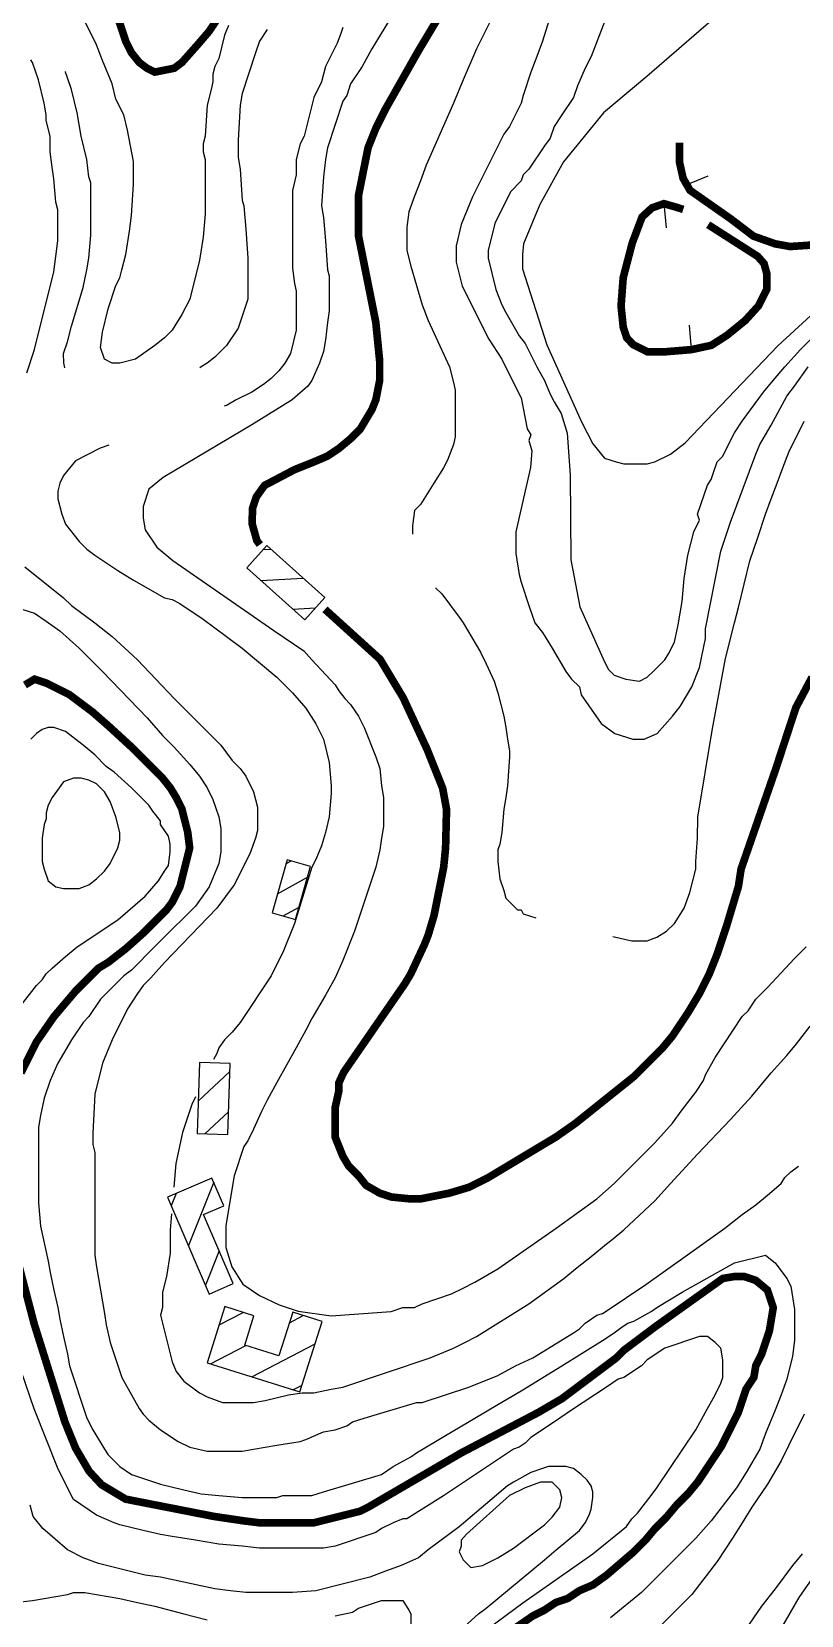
# Model space of a CAD drawing. Extents: x 35515948 to 35520624, y 3302916 to 3308279.
# Drawn here: x 35518504 to 35518757, y 3303180 to 3303699 of the extents above; entities that cross this region are included whole.
import ezdxf

# ---------------------------------------------------------------- set-up
doc = ezdxf.new("R2010")
doc.units = 0
doc.header["$LTSCALE"] = 10000
doc.header["$MEASUREMENT"] = 0
doc.layers.get('0').update_dxf_attribs({"linetype": 'CONTINUOUS'})
for name, color, linetype in [('2113', 7, 'CONTINUOUS'), ('8130', 34, 'CONTINUOUS'), ('HY_DX_DGXZ', 3, 'CONTINUOUS')]:
    doc.layers.add(name, color=color, linetype=linetype)

# ---------------------------------------------------------------- blocks, each defined once
blk = doc.blocks.new('1002')
blk.add_lwpolyline([(0, 0), (0.8, 0)])

msp = doc.modelspace()

# ---------------------------------------------------------------- linework, layer by layer
at = {"layer": '2113', "linetype": 'Continuous', "ltscale": 0.005}
for p, q in [((35518580.27, 3303529.36), (35518582.79, 3303529.49)), ((35518579.52, 3303519.3), (35518593.32, 3303520.05)), ((35518590.05, 3303509.86), (35518597.42, 3303510.26)), ((35518587.72, 3303426.47), (35518589.45, 3303427.44)), ((35518584.94, 3303416.65), (35518594.81, 3303422.17)), ((35518586.82, 3303409.43), (35518592.04, 3303412.35)), ((35518559.01, 3303348.78), (35518569.34, 3303358.47)), ((35518561.19, 3303338.07), (35518568.92, 3303345.31)), ((35518551.85, 3303318.6), (35518550.21, 3303314.5)), ((35518564.1, 3303322.3), (35518555.79, 3303301.51)), ((35518565.87, 3303299.79), (35518561.37, 3303288.51)), ((35518565.89, 3303275.53), (35518573.75, 3303279.62)), ((35518588.88, 3303276.23), (35518593.44, 3303278.61)), ((35518563.08, 3303262.79), (35518574.64, 3303268.81)), ((35518576.57, 3303258.54), (35518597.27, 3303269.33)), ((35518590.06, 3303254.29), (35518593.02, 3303255.84))]:
    msp.add_line(p, q, dxfattribs=at)
for points in [[(35518600.46, 3303513.65), (35518593.94, 3303506.38), (35518574.94, 3303523.41), (35518581.46, 3303530.69)], [(35518583.19, 3303410.46), (35518590.88, 3303408.28), (35518595.8, 3303425.64), (35518588.1, 3303427.82)], [(35518558.67, 3303338.15), (35518568.68, 3303337.83), (35518569.43, 3303361.09), (35518559.41, 3303361.41)], [(35518562.6, 3303285.64), (35518570.49, 3303289.03), (35518560.77, 3303311.66), (35518567.44, 3303314.52), (35518563.53, 3303323.62), (35518548.98, 3303317.37)], [(35518592.31, 3303253.58), (35518599.58, 3303276.67), (35518589.98, 3303279.7), (35518585.47, 3303265.4), (35518574.25, 3303268.93), (35518577.27, 3303278.52), (35518567.77, 3303281.5), (35518561.99, 3303263.13)]]:
    msp.add_lwpolyline(points, close=True, dxfattribs=at)
at = {"layer": 'HY_DX_DGXZ', "linetype": 'Continuous', "ltscale": 0.005, "const_width": 2.5, "flags": 128}
for points, elevation in [([(35518578.73, 3303725.59), (35518567.32, 3303707.09), (35518565.11, 3303702.85), (35518562.57, 3303699.04), (35518558.76, 3303694.6), (35518553.68, 3303688.88), (35518551.14, 3303686.98), (35518544.79, 3303685.71), (35518542.25, 3303686.98), (35518539.71, 3303688.88), (35518537.17, 3303692.06), (35518535.27, 3303695.87), (35518533.36, 3303701.58), (35518530.19, 3303709.2), (35518529.55, 3303711.74), (35518527.01, 3303716.82), (35518525.11, 3303719.36), (35518523.84, 3303721.9), (35518519.6, 3303727.59)], 475), ([(35518579.21, 3303531), (35518578.22, 3303532.35), (35518576.65, 3303537.93), (35518576.83, 3303542.98), (35518578.05, 3303546.65), (35518580.75, 3303550.4), (35518590.51, 3303555.53), (35518596.86, 3303558.07), (35518601.31, 3303559.98), (35518605.12, 3303562.52), (35518608.93, 3303565.69), (35518612.1, 3303568.87), (35518615.91, 3303575.22), (35518617.18, 3303578.39), (35518618.45, 3303584.74), (35518618.45, 3303591.09), (35518617.82, 3303597.44), (35518617.18, 3303603.79), (35518611.47, 3303632.37), (35518611.47, 3303645.07), (35518612.74, 3303651.42), (35518614.01, 3303657.77), (35518614.64, 3303660.94), (35518617.18, 3303667.29), (35518620.36, 3303673.64), (35518631.15, 3303692.69), (35518642.58, 3303711.74)], 450), ([(35518716.7, 3303662.59), (35518716.7, 3303656), (35518717.83, 3303650.94), (35518720.1, 3303647.01), (35518733.53, 3303637.6), (35518740.85, 3303632.02), (35518748, 3303629.49), (35518752.88, 3303628.61), (35518759.34, 3303629.05), (35518766.49, 3303632.02), (35518771.49, 3303634.27), (35518775.3, 3303635.54), (35518779.11, 3303638.08), (35518785.53, 3303643.32), (35518825.88, 3303671.36), (35518847.63, 3303686.16), (35518850.23, 3303688.25), (35518854.04, 3303690.79), (35518865.47, 3303696.5), (35518873.09, 3303701.58)], 425), ([(35518726.03, 3303635.76), (35518742.25, 3303625.39), (35518744.34, 3303623.03), (35518745.3, 3303619.54), (35518745.3, 3303614.75), (35518742.51, 3303609.17), (35518738.15, 3303604.37), (35518732.13, 3303599.49), (35518727.07, 3303596.26), (35518720.62, 3303594.87), (35518712.25, 3303594.17), (35518706.06, 3303594.17), (35518701.44, 3303596.52), (35518699.34, 3303598.79), (35518698.21, 3303602.28), (35518697.51, 3303609.17), (35518698.21, 3303618.41), (35518701.17, 3303629.75), (35518704.4, 3303638.29), (35518707.63, 3303641.26), (35518711.55, 3303642.65), (35518715.48, 3303641.52), (35518717.88, 3303640.76)], 425), ([(35518502.25, 3303485.05), (35518505.42, 3303486.95), (35518509.23, 3303485.68), (35518516.85, 3303481.87), (35518524.47, 3303476.16), (35518529.55, 3303471.71), (35518537.17, 3303464.73), (35518547.33, 3303454.57), (35518549.87, 3303451.39), (35518551.78, 3303448.22), (35518553.68, 3303444.41), (35518555.59, 3303436.79), (35518556.22, 3303431.71), (35518553.05, 3303419.01), (35518550.51, 3303413.93), (35518548.6, 3303411.39), (35518540.98, 3303403.77), (35518535.27, 3303398.69), (35518529.55, 3303394.24), (35518526.38, 3303392.34), (35518518.76, 3303384.72), (35518511.77, 3303376.46), (35518506.06, 3303368.21), (35518500.98, 3303358.05)], 475), ([(35518499.07, 3303299.63), (35518505.31, 3303275.8), (35518515.39, 3303243.67), (35518518.86, 3303235.17), (35518523.28, 3303227.61), (35518527.37, 3303223.2), (35518535.26, 3303218.47), (35518564.26, 3303212.8), (35518574, 3303211.36), (35518579.08, 3303210.73), (35518596.86, 3303210.73), (35518612.1, 3303214.54), (35518614.64, 3303215.81), (35518622.26, 3303220.25), (35518629.88, 3303224.7), (35518637.5, 3303229.14), (35518645.12, 3303233.59), (35518670.52, 3303246.92), (35518678.14, 3303251.37), (35518695.92, 3303264.7), (35518698.46, 3303267.24), (35518708.62, 3303274.86), (35518730.85, 3303290.74), (35518734.66, 3303291.37), (35518737.83, 3303291.37), (35518741.64, 3303290.1), (35518745.45, 3303286.93), (35518747.36, 3303281.21), (35518746.09, 3303273.59), (35518743.55, 3303265.97), (35518741.64, 3303262.16), (35518741.01, 3303258.35), (35518738.47, 3303254.54), (35518735.93, 3303246.92), (35518730.21, 3303235.49), (35518722.59, 3303224.06), (35518719.42, 3303220.25), (35518715.61, 3303216.44), (35518712.43, 3303212.63), (35518708.62, 3303208.82), (35518705.45, 3303205.01), (35518701.64, 3303201.2), (35518692.75, 3303193.58), (35518688.3, 3303190.4), (35518683.86, 3303188.5), (35518680.05, 3303185.96), (35518676.24, 3303184.69), (35518672.43, 3303182.15), (35518668.62, 3303180.25), (35518656.7, 3303172.04)], 475)]:
    msp.add_lwpolyline(points, dxfattribs=dict(at, elevation=elevation))
at = {"layer": 'HY_DX_DGXZ', "linetype": 'Continuous', "ltscale": 0.005, "flags": 128}
for points, elevation in [([(35518732.67, 3303707.37), (35518705.98, 3303684.23), (35518691.71, 3303672.38), (35518678.65, 3303656.34), (35518670.96, 3303642.41), (35518665.6, 3303629.49), (35518665.28, 3303626.03), (35518665.28, 3303621.3), (35518673.16, 3303596.42), (35518684.51, 3303571.22), (35518688.3, 3303563.97), (35518692.11, 3303559.34), (35518695.92, 3303558.07), (35518698.46, 3303557.44), (35518706.08, 3303557.44), (35518708.62, 3303558.07), (35518713.7, 3303560.61), (35518718.56, 3303564.29), (35518748.83, 3303596.1), (35518767.74, 3303613.43)], 430), ([(35518568.92, 3303700.95), (35518567.65, 3303697.77), (35518565.75, 3303690.15), (35518564.48, 3303687.61), (35518563.84, 3303685.07), (35518563.84, 3303682.53), (35518563.21, 3303679.99), (35518561.94, 3303674.91), (35518561.3, 3303664.75), (35518560.67, 3303662.21), (35518560.67, 3303659.67), (35518561.3, 3303657.13), (35518561.3, 3303639.35), (35518560.67, 3303631.73), (35518559.4, 3303624.11), (35518556.22, 3303611.41), (35518553.68, 3303606.33), (35518550.51, 3303601.25), (35518547.97, 3303598.71), (35518544.79, 3303596.17), (35518538.44, 3303591.73), (35518533.36, 3303590.46), (35518530.82, 3303590.46), (35518528.28, 3303591.73), (35518527.01, 3303595.54), (35518527.65, 3303600.62), (35518529.55, 3303608.24), (35518532.09, 3303615.86), (35518533.36, 3303618.4), (35518534, 3303620.94), (35518535.27, 3303626.02), (35518536.54, 3303633.64), (35518537.17, 3303638.72), (35518537.81, 3303648.88), (35518537.81, 3303656.5), (35518535.9, 3303666.66), (35518534.63, 3303671.74), (35518532.09, 3303676.82), (35518530.82, 3303681.9), (35518527.65, 3303689.52), (35518525.74, 3303694.6), (35518521.52, 3303703.04)], 470), ([(35518674.97, 3303706.03), (35518671.79, 3303695.87), (35518669.89, 3303690.79), (35518667.98, 3303685.71), (35518665.44, 3303678.09), (35518664.81, 3303675.55), (35518661, 3303667.93), (35518659.09, 3303665.39), (35518648.89, 3303644.93), (35518645.11, 3303635.79), (35518643.53, 3303628.86), (35518643.53, 3303623.51), (35518645.42, 3303615.63), (35518654.25, 3303598.31), (35518658.46, 3303591.73), (35518661, 3303586.65), (35518664.81, 3303579.03), (35518666.71, 3303568.87), (35518667.98, 3303566.96), (35518667.35, 3303565.06), (35518668.33, 3303561.69), (35518667.87, 3303556.27), (35518663.1, 3303535.25), (35518663.1, 3303528.06), (35518664.17, 3303521.24), (35518664.81, 3303518.7), (35518667.35, 3303511.08), (35518669.25, 3303505.37), (35518671.79, 3303502.19), (35518674.97, 3303497.11), (35518679.41, 3303489.49), (35518681.32, 3303486.95), (35518683.86, 3303484.41), (35518684.4, 3303481.83), (35518691.03, 3303472.49), (35518695.51, 3303469.22), (35518701.4, 3303467.26), (35518705.13, 3303467.26), (35518709.34, 3303469.22), (35518714.34, 3303474.89), (35518716.88, 3303478.06), (35518720.69, 3303484.41), (35518723.23, 3303490.76), (35518725.13, 3303500.29), (35518725.13, 3303503.46), (35518730.21, 3303528.86), (35518733.39, 3303538.39), (35518741.64, 3303560.61), (35518742.91, 3303563.79), (35518746.72, 3303570.14), (35518751.8, 3303579.66), (35518754.34, 3303582.84), (35518758.79, 3303589.19)], 440), ([(35518581.62, 3303699.68), (35518579.08, 3303695.87), (35518577.81, 3303692.06), (35518573.37, 3303678.72), (35518572.73, 3303674.91), (35518572.1, 3303663.48), (35518572.1, 3303657.77), (35518572.73, 3303653.96), (35518573.37, 3303643.8), (35518574, 3303641.89), (35518574.64, 3303634.27), (35518575.27, 3303624.75), (35518575.27, 3303620.94), (35518575.27, 3303619.03), (35518575.27, 3303615.22), (35518575.27, 3303611.41), (35518572.1, 3303601.89), (35518568.29, 3303596.17), (35518564.48, 3303592.36), (35518561.94, 3303590.46), (35518560.03, 3303589.19), (35518559.52, 3303588.93)], 465), ([(35518515.31, 3303588.93), (35518515.06, 3303590.54), (35518514.95, 3303593.63), (35518516.22, 3303597.44), (35518517.49, 3303602.52), (35518521.3, 3303615.22), (35518522.57, 3303620.94), (35518523.2, 3303624.75), (35518523.84, 3303632.37), (35518523.84, 3303649.51), (35518523.2, 3303651.42), (35518522.57, 3303657.13), (35518520.66, 3303664.75), (35518520.03, 3303668.56), (35518519.39, 3303672.37), (35518517.49, 3303679.99), (35518516.22, 3303683.8), (35518515.58, 3303685.71), (35518515.54, 3303685.88)], 465), ([(35518694.77, 3303402.72), (35518701, 3303401.23), (35518706.08, 3303401.23), (35518709.26, 3303402.5), (35518712.43, 3303404.4), (35518714.97, 3303406.94), (35518718.15, 3303412.02), (35518720.05, 3303417.1), (35518721.96, 3303424.72), (35518721.96, 3303427.26), (35518722.59, 3303434.88), (35518722.63, 3303441.79), (35518727.36, 3303470.14), (35518731.77, 3303493.76), (35518734.66, 3303505.37), (35518735.93, 3303510.45), (35518739.74, 3303525.69), (35518742.28, 3303533.31), (35518744.82, 3303540.93), (35518746.72, 3303546.01), (35518748.63, 3303551.09), (35518750.53, 3303556.17), (35518752.44, 3303561.25), (35518757.52, 3303571.41)], 445), ([(35518502.25, 3303523.78), (35518514.95, 3303513.62), (35518517.49, 3303511.08), (35518525.11, 3303505.37), (35518530.82, 3303500.92), (35518539.08, 3303493.3), (35518551.14, 3303480.6), (35518566.38, 3303465.36), (35518570.19, 3303460.28), (35518572.73, 3303457.74), (35518574.64, 3303455.2), (35518577.18, 3303450.12), (35518578.45, 3303445.04), (35518578.45, 3303437.42), (35518577.81, 3303434.88), (35518575.91, 3303429.8), (35518570.83, 3303419.64), (35518565.11, 3303412.02), (35518547.97, 3303394.24), (35518543.52, 3303389.16), (35518540.98, 3303386.62), (35518539.08, 3303384.08), (35518535.9, 3303379), (35518530.82, 3303368.84), (35518527.65, 3303361.22), (35518525.11, 3303351.06), (35518524.47, 3303338.36), (35518524.47, 3303334.55), (35518525.11, 3303332.01), (35518525.11, 3303326.93), (35518525.11, 3303323.12), (35518525.11, 3303298.36), (35518525.74, 3303294.55), (35518526.38, 3303290.74), (35518527.01, 3303286.93), (35518527.65, 3303283.12), (35518528.28, 3303279.31), (35518528.92, 3303275.5), (35518530.19, 3303269.78), (35518534, 3303258.35), (35518537.17, 3303252.64), (35518539.71, 3303248.19), (35518540.98, 3303246.29), (35518542.89, 3303244.38), (35518546.7, 3303241.21), (35518552.41, 3303237.4), (35518556.22, 3303235.49), (35518561.94, 3303234.22), (35518573.37, 3303234.22), (35518577.18, 3303234.86), (35518580.99, 3303235.49), (35518584.8, 3303236.13), (35518592.42, 3303237.4), (35518594.32, 3303238.03), (35518600.04, 3303240.57), (35518603.85, 3303241.21), (35518607.66, 3303242.48), (35518609.56, 3303243.75), (35518613.37, 3303245.02), (35518630.52, 3303250.1), (35518632.42, 3303250.1), (35518647.66, 3303255.18), (35518657.19, 3303258.99), (35518662.9, 3303262.16), (35518668.62, 3303264.7), (35518681.95, 3303272.96), (35518683.86, 3303274.23), (35518685.76, 3303276.13), (35518689.57, 3303278.67), (35518691.48, 3303279.31), (35518697.19, 3303283.12), (35518701, 3303285.66), (35518704.81, 3303288.2), (35518720.05, 3303298.99), (35518731.48, 3303307.25), (35518737.2, 3303311.69), (35518741.64, 3303314.87), (35518745.45, 3303318.04), (35518749.9, 3303321.85), (35518751.17, 3303323.76), (35518753.07, 3303325.66), (35518755.59, 3303327.55)], 465), ([(35518501.61, 3303509.81), (35518505.42, 3303508.54), (35518509.23, 3303506), (35518513.68, 3303502.83), (35518520.03, 3303497.11), (35518521.93, 3303495.21), (35518525.74, 3303491.4), (35518527.65, 3303489.49), (35518542.25, 3303474.25), (35518547.33, 3303468.54), (35518551.14, 3303464.73), (35518556.22, 3303459.01), (35518559.4, 3303455.2), (35518561.94, 3303451.39), (35518563.84, 3303447.58), (35518565.75, 3303441.87), (35518566.38, 3303438.06), (35518566.38, 3303430.44), (35518565.75, 3303426.63), (35518562.57, 3303419.01), (35518561.3, 3303417.1), (35518558.13, 3303412.66), (35518546.7, 3303401.23), (35518542.89, 3303397.42), (35518539.08, 3303393.61), (35518537.17, 3303391.7), (35518534.63, 3303389.8), (35518528.92, 3303384.08), (35518527.01, 3303382.18), (35518523.2, 3303376.46), (35518521.3, 3303374.56), (35518517.49, 3303368.84), (35518513.04, 3303361.22), (35518510.5, 3303355.51), (35518508.6, 3303349.79), (35518507.33, 3303344.08), (35518506.69, 3303340.27), (35518506.69, 3303315.5), (35518507.33, 3303307.88), (35518509.87, 3303296.45), (35518510.5, 3303292.64), (35518511.77, 3303286.93), (35518513.04, 3303281.21), (35518513.68, 3303277.4), (35518514.95, 3303271.69), (35518516.22, 3303265.97), (35518516.85, 3303262.16), (35518522.57, 3303245.02), (35518524.47, 3303241.21), (35518528.28, 3303234.86), (35518529.55, 3303232.95), (35518533.36, 3303229.14), (35518537.17, 3303226.6), (35518546.7, 3303223.43), (35518554.32, 3303221.52), (35518560.03, 3303220.25), (35518565.75, 3303219.62), (35518573.37, 3303218.98), (35518584.8, 3303218.98), (35518586.7, 3303219.62), (35518596.23, 3303219.62), (35518600.04, 3303220.89), (35518619.09, 3303226.6), (35518622.9, 3303229.14), (35518628.61, 3303232.32), (35518630.52, 3303233.59), (35518640.04, 3303239.3), (35518649.57, 3303245.02), (35518657.19, 3303249.46), (35518664.81, 3303253.91), (35518678.14, 3303262.16), (35518691.48, 3303270.42), (35518695.29, 3303272.96), (35518697.83, 3303274.86), (35518699.73, 3303276.13), (35518701.64, 3303276.77), (35518707.35, 3303279.94), (35518709.26, 3303281.21), (35518717.51, 3303286.29), (35518734.65, 3303295.87), (35518744.82, 3303298.36), (35518747.99, 3303295.82), (35518751.8, 3303290.74), (35518753.07, 3303288.2), (35518754.34, 3303280.58), (35518754.34, 3303270.42), (35518753.71, 3303265.34), (35518751.8, 3303257.72), (35518749.9, 3303252.64), (35518747.99, 3303247.56), (35518744.82, 3303239.94), (35518742.91, 3303234.86), (35518738.47, 3303227.24), (35518735.29, 3303222.16), (35518727.04, 3303211.36), (35518721.96, 3303205.65), (35518704.18, 3303187.87), (35518694.02, 3303179.61)], 470), ([(35518500.98, 3303380.27), (35518506.06, 3303386.62), (35518507.96, 3303388.53), (35518509.23, 3303390.43), (35518511.14, 3303392.34), (35518515.58, 3303396.15), (35518519.39, 3303399.32), (35518532.73, 3303408.21), (35518541.59, 3303415.89), (35518545.98, 3303420.93), (35518547.97, 3303424.09), (35518549.24, 3303425.99), (35518549.87, 3303430.44), (35518549.87, 3303432.98), (35518549.24, 3303435.52), (35518546.7, 3303439.33), (35518546.7, 3303440.6), (35518544.16, 3303443.77), (35518542.89, 3303445.68), (35518540.98, 3303447.58), (35518537.17, 3303451.39), (35518531.46, 3303456.47), (35518528.92, 3303458.38), (35518525.11, 3303462.19), (35518521.3, 3303465.36), (35518515.58, 3303469.81), (35518511.77, 3303471.08), (35518509.87, 3303471.08), (35518507.96, 3303470.44), (35518506.06, 3303469.17), (35518504.15, 3303467.27)], 480), ([(35518639.41, 3303219.61), (35518627.34, 3303212), (35518626.07, 3303212), (35518622.9, 3303210.73), (35518619.09, 3303208.82), (35518617.18, 3303207.55), (35518603.85, 3303203.1), (35518600.04, 3303202.47), (35518596.23, 3303202.47), (35518579.08, 3303202.47), (35518573.37, 3303203.1), (35518565.75, 3303203.74), (35518561.94, 3303204.38), (35518558.13, 3303205.01), (35518550.51, 3303206.28), (35518546.7, 3303206.92), (35518540.98, 3303208.19), (35518533.36, 3303210.09), (35518531.46, 3303210.73), (35518525.74, 3303213.27), (35518518.12, 3303218.35), (35518513.19, 3303228.24), (35518505.31, 3303248.08), (35518484.81, 3303307.62)], 480), ([(35518653.95, 3303176.13), (35518665.34, 3303184.54), (35518688.32, 3303200.6), (35518699.25, 3303209.57), (35518701, 3303212), (35518702.91, 3303213.9), (35518707.35, 3303219.62), (35518709.26, 3303222.16), (35518721.96, 3303241.21), (35518725.13, 3303246.92), (35518728.31, 3303252.64), (35518730.21, 3303256.45), (35518730.85, 3303258.35), (35518730.85, 3303264.07), (35518730.21, 3303267.88), (35518728.31, 3303269.78), (35518725.77, 3303271.69), (35518723.23, 3303271.69), (35518711.8, 3303267.88), (35518706.08, 3303264.07), (35518704.18, 3303262.16), (35518698.46, 3303258.35), (35518696.56, 3303257.72), (35518692.75, 3303255.18), (35518688.94, 3303252.64), (35518685.13, 3303250.1), (35518681.32, 3303247.56), (35518677.51, 3303245.02), (35518673.7, 3303242.48), (35518667.98, 3303238.67), (35518666.08, 3303236.76), (35518664.17, 3303235.49), (35518662.27, 3303234.86), (35518641.31, 3303220.89), (35518639.41, 3303219.61), (35518639.41, 3303219.61)], 480), ([(35518757.52, 3303246.29), (35518752.44, 3303236.13), (35518749.9, 3303231.05), (35518745.45, 3303223.43), (35518740.37, 3303215.81), (35518737.2, 3303210.73), (35518734.02, 3303205.65), (35518728.94, 3303198.02), (35518720.69, 3303187.23), (35518710.53, 3303177.07)], 465), ([(35518645.12, 3303175.8), (35518650.84, 3303180.88), (35518653.38, 3303182.79), (35518657.19, 3303185.96), (35518661, 3303189.13), (35518664.81, 3303192.31), (35518668.62, 3303195.48), (35518672.43, 3303198.66), (35518676.24, 3303201.83), (35518680.05, 3303205.01), (35518683.86, 3303208.19), (35518685.76, 3303210.73), (35518687.03, 3303213.27), (35518687.67, 3303215.17), (35518688.3, 3303218.98), (35518688.3, 3303220.89), (35518687.67, 3303222.79), (35518686.4, 3303224.7), (35518684.49, 3303226.6), (35518681.95, 3303228.51), (35518679.41, 3303229.14), (35518673.7, 3303229.14), (35518671.79, 3303228.51), (35518667.98, 3303227.24), (35518662.27, 3303224.06), (35518660.36, 3303222.79), (35518644.49, 3303209.46), (35518634.33, 3303201.83), (35518631.15, 3303199.29), (35518625.44, 3303196.75), (35518620.36, 3303194.85), (35518615.28, 3303192.94), (35518597.5, 3303188.5), (35518589.88, 3303187.87), (35518574.64, 3303187.87), (35518569.56, 3303188.5), (35518564.48, 3303189.13), (35518546.7, 3303192.94), (35518541.62, 3303193.58), (35518526.38, 3303197.39), (35518521.3, 3303199.29), (35518516.22, 3303201.83), (35518508.15, 3303208.82), (35518504.98, 3303212.74), (35518503.95, 3303216.48)], 485), ([(35518485.1, 3303207.27), (35518483.96, 3303203.59), (35518483.22, 3303198.17), (35518483.83, 3303192.94), (35518483.83, 3303190.4), (35518485.74, 3303188.5), (35518489.55, 3303185.96), (35518493.36, 3303184.69), (35518499.07, 3303184.69), (35518504.79, 3303185.33), (35518508.6, 3303185.96), (35518516.22, 3303187.23), (35518518.12, 3303187.87), (35518521.93, 3303187.87), (35518525.74, 3303187.23), (35518529.55, 3303186.6), (35518533.36, 3303185.96), (35518539.08, 3303184.69), (35518544.79, 3303183.42), (35518554.32, 3303180.88), (35518561.94, 3303178.98)], 490), ([(35518603.85, 3303180.25), (35518609.56, 3303181.52), (35518611.47, 3303182.79), (35518619.09, 3303185.33), (35518626.07, 3303185.33), (35518627.98, 3303182.15), (35518628.61, 3303180.88), (35518628.61, 3303177.07)], 490)]:
    msp.add_lwpolyline(points, dxfattribs=dict(at, elevation=elevation))
at = {"layer": 'HY_DX_DGXZ', "linetype": 'Continuous', "ltscale": 0.005}
for points, elevation in [([(35518621.63, 3303702.85), (35518615.91, 3303693.33), (35518612.74, 3303687.61), (35518608.93, 3303681.9), (35518607.66, 3303678.09), (35518606.39, 3303676.18), (35518601.31, 3303660.94), (35518600.67, 3303657.13), (35518600.04, 3303651.42), (35518599.4, 3303641.89), (35518600.04, 3303638.08), (35518600.67, 3303630.46), (35518601.31, 3303620.94), (35518601.94, 3303619.03), (35518601.94, 3303607.6), (35518601.31, 3303603.79), (35518600.67, 3303598.08), (35518600.04, 3303594.27), (35518598.77, 3303590.46), (35518596.23, 3303584.74), (35518594.96, 3303582.84), (35518589.77, 3303578.46), (35518576.53, 3303570.27), (35518547.53, 3303552.95), (35518542.89, 3303549.18), (35518540.98, 3303543.47), (35518540.98, 3303539.66), (35518541.62, 3303535.85), (35518545.43, 3303530.13), (35518550.68, 3303525.86), (35518583.78, 3303502.86), (35518593.56, 3303496.24), (35518596.23, 3303493.3), (35518603.85, 3303485.05), (35518605.12, 3303483.14), (35518607.02, 3303480.6), (35518608.93, 3303478.7), (35518611.47, 3303474.89), (35518613.37, 3303471.08), (35518617.18, 3303461.55), (35518618.45, 3303457.74), (35518619.09, 3303452.03), (35518619.72, 3303448.22), (35518619.72, 3303438.69), (35518619.09, 3303434.88), (35518618.45, 3303431.07), (35518617.18, 3303425.36), (35518610.2, 3303404.4), (35518606.39, 3303394.88), (35518603.85, 3303389.16), (35518600.67, 3303383.45), (35518596.23, 3303375.83), (35518594.32, 3303372.02), (35518591.15, 3303366.3), (35518587.97, 3303360.59), (35518584.8, 3303354.87), (35518581.62, 3303349.16), (35518579.72, 3303345.35), (35518577.18, 3303339.63), (35518575.27, 3303335.82), (35518574, 3303333.92), (35518570.83, 3303324.39), (35518568.02, 3303308.1), (35518568.02, 3303300.91), (35518569.98, 3303294.56), (35518573.63, 3303288.86), (35518579.14, 3303285.13), (35518585.49, 3303282.14), (35518591.75, 3303279.99), (35518602.58, 3303278.5), (35518619.11, 3303279.71), (35518622.26, 3303279.94), (35518626.07, 3303281.21), (35518629.88, 3303281.21), (35518632.42, 3303282.48), (35518641.95, 3303285.66), (35518645.76, 3303287.56), (35518649.57, 3303289.47), (35518657.19, 3303293.91), (35518676.24, 3303307.25), (35518689.57, 3303316.77), (35518695.29, 3303321.85), (35518704.81, 3303331.38), (35518708.62, 3303335.19), (35518714.34, 3303341.54), (35518717.51, 3303345.98), (35518721.96, 3303351.7), (35518724.5, 3303355.51), (35518725.13, 3303357.41), (35518728.31, 3303363.13), (35518737.2, 3303376.46), (35518739.1, 3303378.37), (35518741.64, 3303382.18), (35518745.45, 3303385.99), (35518754.34, 3303395.51), (35518758.15, 3303399.32)], 455), ([(35518656.55, 3303706.03), (35518650.2, 3303693.33), (35518645.76, 3303683.17), (35518642.58, 3303675.55), (35518638.14, 3303665.39), (35518633.69, 3303655.23), (35518631.79, 3303650.15), (35518629.88, 3303645.07), (35518627.98, 3303639.99), (35518627.34, 3303634.91), (35518627.34, 3303627.29), (35518628.61, 3303622.21), (35518632.42, 3303609.51), (35518634.33, 3303604.43), (35518641.31, 3303589.19), (35518642.58, 3303584.11), (35518643.22, 3303581.57), (35518643.22, 3303566.33), (35518642.58, 3303563.79), (35518640.68, 3303558.71), (35518639.41, 3303556.17), (35518636.23, 3303551.09), (35518631.79, 3303544.1), (35518629.88, 3303542.2), (35518629.25, 3303537.12), (35518629.25, 3303534.38)], 445), ([(35518692.11, 3303702.22), (35518687.67, 3303690.79), (35518685.76, 3303686.98), (35518683.22, 3303681.26), (35518681.95, 3303677.45), (35518678.14, 3303671.74), (35518675.6, 3303667.93), (35518674.33, 3303664.12), (35518672.43, 3303661.58), (35518671.16, 3303659.67), (35518668.62, 3303655.86), (35518667.35, 3303653.96), (35518665.44, 3303652.05), (35518664.81, 3303650.15), (35518661.29, 3303646.54), (35518656.16, 3303636.18), (35518654.01, 3303627.29), (35518654.01, 3303624.75), (35518656.55, 3303614.59), (35518658.46, 3303609.51), (35518659.73, 3303606.97), (35518664.17, 3303599.35), (35518666.08, 3303596.81), (35518669.89, 3303589.19), (35518672.43, 3303584.74), (35518674.33, 3303580.3), (35518675.6, 3303577.76), (35518677.9, 3303573.95), (35518679.86, 3303567.51), (35518680.79, 3303553.89), (35518681.07, 3303526), (35518684.06, 3303510.69), (35518692.11, 3303492.67), (35518693.38, 3303490.13), (35518695.29, 3303488.22), (35518699.1, 3303486.95), (35518703.54, 3303486.32), (35518706.08, 3303487.59), (35518707.99, 3303489.49), (35518711.8, 3303493.3), (35518713.07, 3303495.21), (35518714.97, 3303499.02), (35518716.24, 3303504.73), (35518716.88, 3303508.54), (35518717.51, 3303512.35), (35518718.15, 3303519.97), (35518719.42, 3303527.59), (35518721.32, 3303535.21), (35518723.23, 3303539.02), (35518722.59, 3303540.93), (35518725.77, 3303550.45), (35518727.04, 3303552.36), (35518727.67, 3303554.26), (35518728.94, 3303558.07), (35518730.85, 3303559.98), (35518732.75, 3303563.79), (35518734.66, 3303567.6), (35518737.2, 3303571.41), (35518744.18, 3303580.93), (35518747.36, 3303584.74), (35518751.17, 3303589.19), (35518756.25, 3303594.9), (35518760.06, 3303598.71)], 435), ([(35518606.39, 3303700.31), (35518605.75, 3303698.41), (35518604.48, 3303695.23), (35518600.67, 3303687.61), (35518599.4, 3303682.53), (35518596.86, 3303677.45), (35518593.69, 3303664.75), (35518592.42, 3303662.21), (35518591.15, 3303657.13), (35518591.15, 3303652.05), (35518589.88, 3303646.97), (35518589.88, 3303644.43), (35518589.88, 3303639.35), (35518589.88, 3303621.57), (35518590.51, 3303616.49), (35518591.15, 3303613.95), (35518591.15, 3303601.25), (35518589.24, 3303593.63), (35518587.34, 3303590.46), (35518585.43, 3303587.92), (35518582.89, 3303585.38), (35518580.35, 3303583.47), (35518576.54, 3303580.93), (35518571.46, 3303578.39), (35518568.49, 3303576.72), (35518567.49, 3303576.38)], 460), ([(35518502.88, 3303587.28), (35518505.42, 3303594.9), (35518511.77, 3303620.3), (35518512.41, 3303625.38), (35518513.04, 3303630.46), (35518513.04, 3303640.62), (35518512.41, 3303643.16), (35518511.77, 3303650.78), (35518511.14, 3303654.59), (35518510.5, 3303659.67), (35518510.5, 3303664.75), (35518509.23, 3303669.83), (35518509.23, 3303671.74), (35518508.6, 3303675.55), (35518506.69, 3303683.17), (35518504.79, 3303688.88), (35518504.25, 3303689.69)], 460), ([(35518529.69, 3303563.56), (35518526.93, 3303562.62), (35518518.8, 3303558.42), (35518514.95, 3303553.63), (35518513.68, 3303551.09), (35518513.04, 3303548.55), (35518513.04, 3303546.01), (35518514.31, 3303540.93), (35518515.58, 3303537.75), (35518520.03, 3303532.04), (35518522.57, 3303529.5), (35518525.11, 3303527.59), (35518532.73, 3303522.51), (35518537.81, 3303519.34), (35518547.97, 3303513.62), (35518550.51, 3303512.99), (35518553.05, 3303511.72), (35518560.67, 3303506.64), (35518568.29, 3303500.92), (35518573.37, 3303497.11), (35518584.8, 3303487.59), (35518589.88, 3303482.51), (35518594.32, 3303477.43), (35518597.5, 3303472.35), (35518600.04, 3303467.27), (35518601.94, 3303459.65), (35518602.58, 3303452.03), (35518602.58, 3303449.49), (35518601.94, 3303441.87), (35518600.67, 3303436.79), (35518599.4, 3303432.34), (35518597.5, 3303427.9), (35518596.23, 3303425.36), (35518590.51, 3303406.94), (35518586.7, 3303397.42), (35518584.8, 3303393.61), (35518582.89, 3303389.8), (35518572.73, 3303374.56), (35518570.19, 3303371.38), (35518567.65, 3303368.84), (35518565.75, 3303366.3), (35518565.11, 3303364.4), (35518564.06, 3303362.45)], 460), ([(35518636.81, 3303516.88), (35518636.87, 3303516.8), (35518638.77, 3303514.89), (35518644.49, 3303507.27), (35518645.76, 3303505.37), (35518651.47, 3303495.84), (35518653.38, 3303492.03), (35518655.92, 3303486.32), (35518657.19, 3303482.51), (35518659.09, 3303474.89), (35518659.73, 3303471.08), (35518660.36, 3303467.27), (35518661, 3303463.46), (35518661, 3303461.55), (35518660.36, 3303452.03), (35518659.73, 3303448.22), (35518659.09, 3303444.41), (35518658.46, 3303436.79), (35518657.82, 3303432.98), (35518657.19, 3303431.07), (35518657.19, 3303427.26), (35518657.82, 3303421.55), (35518659.09, 3303417.74), (35518659.73, 3303415.2), (35518663.54, 3303411.39), (35518664.81, 3303411.39), (35518665.44, 3303410.12), (35518669.6, 3303408.77)], 445), ([(35518550.31, 3303311.89), (35518549.87, 3303306.61), (35518549.87, 3303298.99), (35518548.6, 3303291.37), (35518547.33, 3303286.29), (35518547.33, 3303281.21), (35518546.7, 3303278.67), (35518550.51, 3303263.43), (35518551.78, 3303260.26), (35518554.32, 3303257.08), (35518559.4, 3303253.27), (35518561.94, 3303252), (35518567.02, 3303250.1), (35518577.18, 3303250.1), (35518580.99, 3303250.73), (35518588.61, 3303252.64), (35518593.05, 3303253.27), (35518596.86, 3303253.27), (35518602.58, 3303254.54), (35518606.39, 3303255.18), (35518634.96, 3303264.7), (35518642.58, 3303267.88), (35518646.39, 3303269.78), (35518650.2, 3303271.69), (35518667.35, 3303282.48), (35518678.78, 3303290.74), (35518682.59, 3303293.91), (35518688.3, 3303298.36), (35518692.11, 3303301.53), (35518694.65, 3303303.44), (35518698.46, 3303306.61), (35518708.62, 3303316.14), (35518713.7, 3303321.85), (35518722.59, 3303331.38), (35518733.39, 3303342.81), (35518740.37, 3303350.43), (35518743.55, 3303354.24), (35518746.72, 3303358.05), (35518751.8, 3303363.76), (35518754.98, 3303367.57), (35518759.42, 3303373.29)], 460), ([(35518558.11, 3303350.19), (35518556.91, 3303347.71), (35518553.92, 3303338.55), (35518551.68, 3303328.37), (35518551.04, 3303320.65)], 460), ([(35518756.88, 3303200.56), (35518753.71, 3303196.75), (35518747.99, 3303189.13), (35518743.55, 3303183.42), (35518725.13, 3303156.75)], 460), ([(35518763.7, 3303197.71), (35518755.76, 3303186.31), (35518739.04, 3303157.36), (35518724.65, 3303136.34), (35518699.44, 3303103.28), (35518697.19, 3303098.96), (35518694.65, 3303095.79), (35518692.75, 3303092.62), (35518688.94, 3303085), (35518687.03, 3303079.92), (35518685.13, 3303072.29), (35518685.13, 3303069.75), (35518686.4, 3303064.67), (35518688.94, 3303059.6), (35518692.75, 3303054.52), (35518695.92, 3303052.61), (35518704.18, 3303048.8), (35518721.96, 3303044.35), (35518737.2, 3303041.18), (35518747.36, 3303039.27), (35518752.44, 3303038.64), (35518757.52, 3303038)], 455)]:
    msp.add_lwpolyline(points, dxfattribs=dict(at, elevation=elevation))
at = {"layer": 'HY_DX_DGXZ', "linetype": 'Continuous', "ltscale": 0.005, "const_width": 2.5, "elevation": 450}
msp.add_lwpolyline([(35518760.06, 3303487.59), (35518754.79, 3303477.7), (35518748.17, 3303457.54), (35518736.82, 3303424.78), (35518735.93, 3303419.01), (35518734.02, 3303412.66), (35518732.12, 3303406.31), (35518728.94, 3303396.78), (35518726.4, 3303390.43), (35518723.23, 3303384.08), (35518719.42, 3303377.73), (35518714.34, 3303370.11), (35518711.16, 3303366.3), (35518701.64, 3303356.78), (35518682.59, 3303341.54), (35518676.24, 3303337.09), (35518654.01, 3303323.76), (35518647.66, 3303320.58), (35518641.31, 3303318.68), (35518631.79, 3303316.77), (35518628.61, 3303316.77), (35518622.26, 3303317.41), (35518618.45, 3303318.68), (35518614.01, 3303321.22), (35518611.47, 3303324.39), (35518608.29, 3303327.57), (35518606.39, 3303330.74), (35518603.85, 3303337.09), (35518603.85, 3303340.27), (35518603.85, 3303346.62), (35518605.12, 3303352.33), (35518605.12, 3303354.87), (35518606.65, 3303358.21), (35518626.71, 3303387.26), (35518628.61, 3303390.43), (35518633.06, 3303399.96), (35518634.33, 3303403.13), (35518636.23, 3303409.48), (35518639.41, 3303425.36), (35518640.04, 3303431.71), (35518640.35, 3303444.31), (35518639.09, 3303451.24), (35518634.04, 3303463.84), (35518626.16, 3303480.85), (35518618.59, 3303493.45), (35518600.53, 3303509.82)], dxfattribs=at)
at = {"layer": 'HY_DX_DGXZ', "linetype": 'Continuous', "ltscale": 0.005, "flags": 128}
for points, elevation in [([(35518507.96, 3303434.88), (35518507.96, 3303427.26), (35518508.6, 3303424.72), (35518509.87, 3303420.91), (35518512.41, 3303419.01), (35518514.95, 3303418.37), (35518520.03, 3303418.37), (35518523.2, 3303419.64), (35518525.74, 3303421.55), (35518528.28, 3303424.09), (35518530.19, 3303426.63), (35518532.73, 3303431.71), (35518533.36, 3303434.25), (35518533.36, 3303436.79), (35518532.09, 3303441.87), (35518530.19, 3303446.95), (35518528.28, 3303450.12), (35518525.74, 3303452.66), (35518523.2, 3303453.93), (35518520.66, 3303454.57), (35518518.12, 3303454.57), (35518514.95, 3303453.3), (35518511.14, 3303448.22), (35518509.87, 3303445.68), (35518509.23, 3303443.14), (35518509.23, 3303441.23), (35518508.6, 3303439.33)], 485), ([(35518646.85, 3303207.04), (35518645.12, 3303205.01), (35518645.12, 3303203.1), (35518644.49, 3303201.2), (35518645.76, 3303198.66), (35518648.3, 3303196.12), (35518652.11, 3303196.75), (35518657.19, 3303199.29), (35518662.27, 3303202.47), (35518672.43, 3303210.09), (35518674.97, 3303212.63), (35518677.51, 3303215.81), (35518678.14, 3303218.98), (35518677.51, 3303221.52), (35518674.97, 3303224.06), (35518671.16, 3303224.06), (35518666.08, 3303222.16), (35518661, 3303219.62)], 490)]:
    msp.add_lwpolyline(points, close=True, dxfattribs=dict(at, elevation=elevation))

# ---------------------------------------------------------------- block references
at = {"layer": '8130', "linetype": 'Continuous', "ltscale": 0.005, "xscale": 10, "yscale": 10, "zscale": 10}
for p, rotation in [((35518718.61, 3303648.68, 425), 22.37604364987562), ((35518711.55, 3303642.65, 425), 274.9681163288244), ((35518720.62, 3303594.87, 425), 95.18904151724828)]:
    msp.add_blockref('1002', p, dxfattribs=dict(at, rotation=rotation))

doc.saveas('drawing.dxf')
